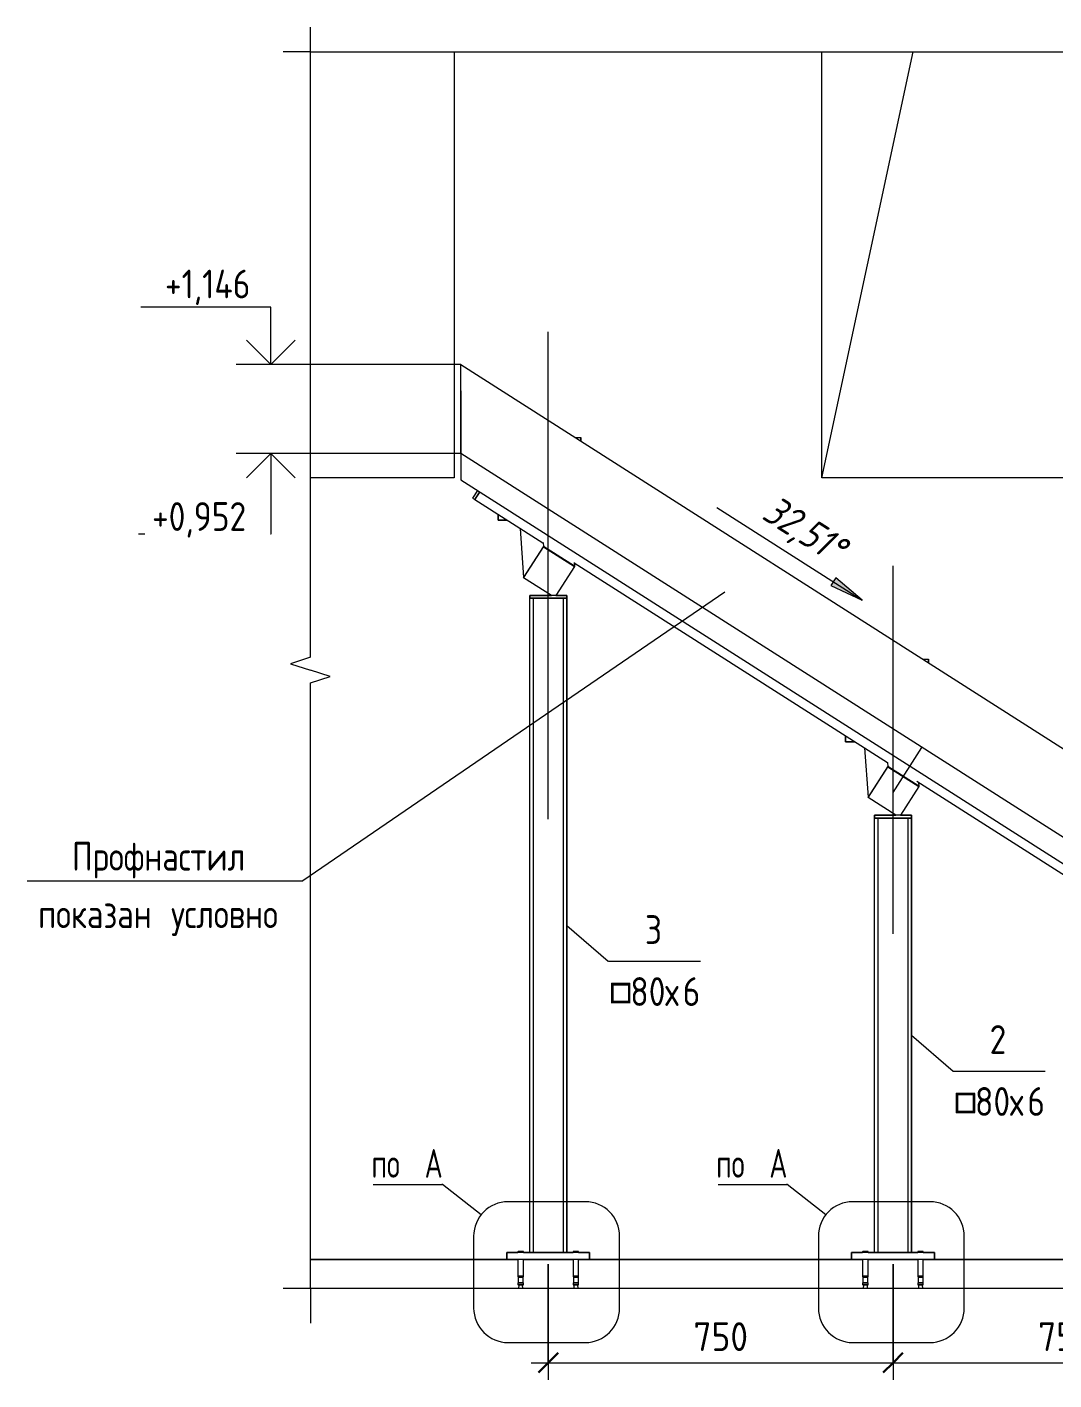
# Model space of a CAD drawing. Header units: millimetres. Extents: x 37710 to 88439, y -33428 to 33849.
# Drawn here: x 65329 to 67563, y -1062 to 1880 of the extents above; entities that cross this region are included whole.
import ezdxf

# ---------------------------------------------------------------- set-up
doc = ezdxf.new("R2010")
doc.units = ezdxf.units.MM
for name, color, linetype, lineweight in [('AA_Dim', 7, 'Continuous', 9), ('AA_Dim-25', 7, 'Continuous', 9), ('AA_Linii', 7, 'Continuous', 9), ('AA_Oformlenie', 7, 'Continuous', 9), ('AA_Vinoska', 7, 'Continuous', 9), ('AA_Visotnaya otmetka', 7, 'Continuous', 9), ('AF_Balki', 7, 'Continuous', 20), ('AF_Okno', 7, 'Continuous', 20), ('AF_Pokritie', 7, 'Continuous', 9), ('AF_Stena_Опалубка', 253, 'Continuous', 20), ('Gen_Dim', 7, 'Continuous', 9), ('Gen_Fragment', 7, 'Continuous', 9), ('KR_Colonna_KG', 7, 'Continuous', 20), ('KR_Detal', 7, 'Continuous', 20)]:
    doc.layers.add(name, color=color, linetype=linetype, lineweight=lineweight)
doc.styles.add('GOST Common', font='GOST_Common.ttf', dxfattribs={"width": 0.85, "height": 62.5})
doc.styles.add('ISOCPEUR_1', font='isocpeur.ttf', dxfattribs={"width": 0.9, "height": 62.5})
doc.styles.add('ISOCPEUR_2', font='isocpeur.ttf', dxfattribs={"width": 0.85, "height": 62.5})
doc.styles.add('ISOCPEUR_3', font='isocpeur.ttf', dxfattribs={"width": 0.85, "height": 62.5})
doc.styles.add('ISOCPEUR_4', font='isocpeur.ttf', dxfattribs={"width": 0.7, "height": 62.5})
doc.styles.add('ISOCPEUR_I', font='isocpeui.ttf', dxfattribs={"width": 0.85, "height": 62.5})
doc.dimstyles.new('01_Точн_3_знака__непрозр__1', dxfattribs={"dimscale": 304.8, "dimtxt": 62.248823, "dimasz": 0.139436, "dimexe": 0.123031, "dimexo": 0.082021, "dimgap": 0.020505, "dimtad": 1, "dimdec": 3, "dimrnd": 0.001, "dimdsep": 46, "dimtxsty": 'ISOCPEUR_1', "dimblk1": 'OBLIQUE', "dimblk2": 'OBLIQUE', "dimsah": 1, "dimcen": 0.09, "dimdle": 0.123031, "dimazin": 0, "dimtfac": 1, "dimtdec": 4, "dimtix": 1, "dimtmove": 0, "dimatfit": 3, "dimfxl": 1, "dimtvp": 1, "dimtfill": 1, "dimtolj": 1, "dimtzin": 0, "dimlwd": 18, "dimlwe": 18, "dimarcsym": 2})

# ---------------------------------------------------------------- blocks, each defined once
blk = doc.blocks.new('243_Профиль гнутый сварной квадратный _НесКол_2ур_ - 80х6-3830769-Разрез 1 Опл1')
at = {"layer": 'KR_Colonna_KG', "lineweight": 9}
for p, q in [((-44073.1, 638), (-44073.1, -785)), ((-44007.1, -785), (-44007.1, 638))]:
    blk.add_line(p, q, dxfattribs=at)
blk = doc.blocks.new('354_Прокат Лист _НесКаркас_РабПлоск_ - 354_Прокат Лист _НесКаркас_РабПлоск_-3812820-Разрез 1 Опл1')
at = {"layer": 'AF_Balki'}
for p, q in [((-44130.1, -785), (-44130.1, -800)), ((-44130.1, -800), (-44130.1, -785)), ((-44130.1, -785), (-44106.1, -785)), ((-43950.1, -785), (-44130.1, -785)), ((-44094.1, -785), (-43986.1, -785)), ((-43974.1, -785), (-43950.1, -785)), ((-43950.1, -785), (-43950.1, -800)), ((-43950.1, -800), (-43950.1, -785)), ((-44106.1, -800), (-44130.1, -800)), ((-43950.1, -800), (-44130.1, -800)), ((-43986.1, -800), (-44094.1, -800)), ((-43950.1, -800), (-43974.1, -800))]:
    blk.add_line(p, q, dxfattribs=at)
blk = doc.blocks.new('354_Анкер клиновой _СоедНесК_РабПлоск_ - M12x120_20-3789180-Разрез 1 Опл1')
at = {"layer": 'KR_Detal'}
for p, q in [((-43986.1, -782.5), (-43986.1, -785)), ((-43986.1, -782.5), (-43974.1, -782.5)), ((-43974.3, -782.5), (-43985.9, -782.5)), ((-43974.1, -785), (-43974.1, -782.5)), ((-43986.1, -800), (-43986.1, -835.9)), ((-43974.1, -835.9), (-43974.1, -800)), ((-43986.1, -835.9), (-43985.5, -838.3)), ((-43974.1, -835.9), (-43986.1, -835.9)), ((-43986.1, -835.9), (-43974.1, -835.9)), ((-43986.1, -850.5), (-43986.1, -855.3)), ((-43986.1, -850.5), (-43974.1, -850.5)), ((-43974.3, -850.5), (-43985.9, -850.5)), ((-43985.5, -838.3), (-43985.5, -850.5)), ((-43974.7, -838.3), (-43985.5, -838.3)), ((-43985.5, -838.3), (-43974.7, -838.3)), ((-43974.8, -850.5), (-43985.3, -850.5)), ((-43985.3, -850.5), (-43974.8, -850.5)), ((-43974.7, -838.3), (-43974.1, -835.9)), ((-43974.7, -850.5), (-43974.7, -838.3)), ((-43974.1, -855.3), (-43974.1, -850.5)), ((-43974.1, -855.3), (-43986.1, -855.3)), ((-43985.9, -855.3), (-43974.3, -855.3)), ((-43984.3, -855.3), (-43984.8, -863.1)), ((-43984.1, -855.3), (-43976, -855.3)), ((-43976, -855.3), (-43984.1, -855.3)), ((-43975.3, -863.1), (-43975.9, -855.3))]:
    blk.add_line(p, q, dxfattribs=at)
blk = doc.blocks.new('354_Анкер клиновой _СоедНесК_РабПлоск_ - M12x120_20-V35-Разрез 1 Опл1')
at = {"layer": 'KR_Detal'}
for p, q in [((-44106.1, -782.5), (-44106.1, -785)), ((-44106.1, -782.5), (-44094.1, -782.5)), ((-44094.3, -782.5), (-44105.9, -782.5)), ((-44094.1, -785), (-44094.1, -782.5)), ((-44106.1, -800), (-44106.1, -835.9)), ((-44094.1, -835.9), (-44094.1, -800)), ((-44106.1, -835.9), (-44105.5, -838.3)), ((-44094.1, -835.9), (-44106.1, -835.9)), ((-44106.1, -835.9), (-44094.1, -835.9)), ((-44106.1, -850.5), (-44106.1, -855.3)), ((-44106.1, -850.5), (-44094.1, -850.5)), ((-44095.1, -850.5), (-44105.9, -850.5)), ((-44105.5, -838.3), (-44105.5, -850.5)), ((-44095.1, -838.3), (-44105.5, -838.3)), ((-44105.5, -838.3), (-44094.7, -838.3)), ((-44095.4, -850.5), (-44105.3, -850.5)), ((-44105.3, -850.5), (-44095.4, -850.5)), ((-44094.7, -838.3), (-44095, -838.3)), ((-44094.3, -850.5), (-44094.9, -850.5)), ((-44094.7, -838.3), (-44094.1, -835.9)), ((-44094.7, -850.5), (-44094.7, -838.3)), ((-44094.1, -855.3), (-44094.1, -850.5)), ((-44094.1, -855.3), (-44106.1, -855.3)), ((-44105.9, -855.3), (-44095.1, -855.3)), ((-44104.3, -855.3), (-44104.8, -863.1)), ((-44104.1, -855.3), (-44096, -855.3)), ((-44096, -855.3), (-44104.1, -855.3)), ((-44095.3, -863.1), (-44095.9, -855.3)), ((-44094.9, -855.3), (-44094.3, -855.3))]:
    blk.add_line(p, q, dxfattribs=at)
blk = doc.blocks.new('354_Анкер клиновой _СоедНесК_РабПлоск_ - M12x120_20-V36-Разрез 1 Опл1')
at = {"layer": 'KR_Detal'}
for p, q in [((-43986.1, -782.5), (-43986.1, -785)), ((-43974.3, -782.5), (-43985.9, -782.5)), ((-43985.9, -782.5), (-43974.3, -782.5)), ((-43974.1, -785), (-43974.1, -782.5)), ((-43986.1, -800), (-43986.1, -835.9)), ((-43974.1, -835.9), (-43974.1, -800)), ((-43986.1, -835.9), (-43985.5, -838.3)), ((-43974.1, -835.9), (-43986.1, -835.9)), ((-43986.1, -835.9), (-43974.1, -835.9)), ((-43986.1, -850.5), (-43986.1, -855.3)), ((-43974.3, -850.5), (-43985.9, -850.5)), ((-43985.9, -850.5), (-43974.3, -850.5)), ((-43985.5, -838.3), (-43985.5, -850.5)), ((-43974.7, -838.3), (-43985.5, -838.3)), ((-43985.5, -838.3), (-43974.7, -838.3)), ((-43974.8, -850.5), (-43985.3, -850.5)), ((-43985.3, -850.5), (-43974.8, -850.5)), ((-43974.7, -838.3), (-43974.1, -835.9)), ((-43974.7, -850.5), (-43974.7, -838.3)), ((-43974.1, -855.3), (-43974.1, -850.5)), ((-43974.3, -855.3), (-43985.9, -855.3)), ((-43985.9, -855.3), (-43974.3, -855.3)), ((-43984.3, -855.3), (-43984.8, -863.1)), ((-43984.1, -855.3), (-43976, -855.3)), ((-43976, -855.3), (-43984.1, -855.3)), ((-43975.3, -863.1), (-43975.9, -855.3))]:
    blk.add_line(p, q, dxfattribs=at)
blk = doc.blocks.new('354_Анкер клиновой _СоедНесК_РабПлоск_ - M12x120_20-V37-Разрез 1 Опл1')
at = {"layer": 'KR_Detal'}
for p, q in [((-44106.1, -782.5), (-44106.1, -785)), ((-44094.3, -782.5), (-44105.9, -782.5)), ((-44105.9, -782.5), (-44094.3, -782.5)), ((-44094.1, -785), (-44094.1, -782.5)), ((-44106.1, -800), (-44106.1, -835.9)), ((-44094.1, -835.9), (-44094.1, -800)), ((-44106.1, -835.9), (-44105.5, -838.3)), ((-44094.1, -835.9), (-44106.1, -835.9)), ((-44106.1, -835.9), (-44094.1, -835.9)), ((-44106.1, -850.5), (-44106.1, -855.3)), ((-44095.1, -850.5), (-44105.9, -850.5)), ((-44105.9, -850.5), (-44095.1, -850.5)), ((-44105.5, -838.3), (-44105.5, -850.5)), ((-44095.1, -838.3), (-44105.5, -838.3)), ((-44105.5, -838.3), (-44095.1, -838.3)), ((-44095.4, -850.5), (-44105.3, -850.5)), ((-44105.3, -850.5), (-44095.4, -850.5)), ((-44094.7, -838.3), (-44095, -838.3)), ((-44095, -838.3), (-44094.7, -838.3)), ((-44094.3, -850.5), (-44094.9, -850.5)), ((-44094.9, -850.5), (-44094.3, -850.5)), ((-44094.7, -838.3), (-44094.1, -835.9)), ((-44094.7, -850.5), (-44094.7, -838.3)), ((-44094.1, -855.3), (-44094.1, -850.5)), ((-44095.1, -855.3), (-44105.9, -855.3)), ((-44105.9, -855.3), (-44095.1, -855.3)), ((-44104.3, -855.3), (-44104.8, -863.1)), ((-44104.1, -855.3), (-44096, -855.3)), ((-44096, -855.3), (-44104.1, -855.3)), ((-44095.3, -863.1), (-44095.9, -855.3)), ((-44094.3, -855.3), (-44094.9, -855.3)), ((-44094.9, -855.3), (-44094.3, -855.3))]:
    blk.add_line(p, q, dxfattribs=at)
blk = doc.blocks.new('243_Профиль гнутый сварной квадратный _НесКол_2ур_ - 80х6-3831150-Разрез 1 Опл1')
at = {"layer": 'KR_Colonna_KG', "lineweight": 9}
for p, q in [((-43323.1, 160), (-43323.1, -785)), ((-43257.1, -785), (-43257.1, 160))]:
    blk.add_line(p, q, dxfattribs=at)
blk = doc.blocks.new('354_Анкер клиновой _СоедНесК_РабПлоск_ - M12x120_20-V38-Разрез 1 Опл1')
at = {"layer": 'KR_Detal'}
for p, q in [((-43356.1, -782.5), (-43356.1, -785)), ((-43356.1, -782.5), (-43344.1, -782.5)), ((-43344.3, -782.5), (-43355.9, -782.5)), ((-43344.1, -785), (-43344.1, -782.5)), ((-43356.1, -800), (-43356.1, -835.9)), ((-43344.1, -835.9), (-43344.1, -800)), ((-43356.1, -835.9), (-43355.5, -838.3)), ((-43344.4, -835.9), (-43356.1, -835.9)), ((-43356.1, -835.9), (-43344.1, -835.9)), ((-43356.1, -850.5), (-43356.1, -855.3)), ((-43356.1, -850.5), (-43344.1, -850.5)), ((-43344.3, -850.5), (-43355.9, -850.5)), ((-43355.5, -838.3), (-43355.5, -850.5)), ((-43344.7, -838.3), (-43355.5, -838.3)), ((-43355.5, -838.3), (-43344.7, -838.3)), ((-43344.8, -850.5), (-43355.3, -850.5)), ((-43355.3, -850.5), (-43344.8, -850.5)), ((-43344.7, -838.3), (-43344.1, -835.9)), ((-43344.7, -850.5), (-43344.7, -838.3)), ((-43344.1, -855.3), (-43344.1, -850.5)), ((-43344.1, -855.3), (-43356.1, -855.3)), ((-43355.9, -855.3), (-43344.3, -855.3)), ((-43354.3, -855.3), (-43354.8, -863.1)), ((-43354.1, -855.3), (-43346, -855.3)), ((-43346, -855.3), (-43354.1, -855.3)), ((-43345.3, -863.1), (-43345.9, -855.3))]:
    blk.add_line(p, q, dxfattribs=at)
blk = doc.blocks.new('354_Анкер клиновой _СоедНесК_РабПлоск_ - M12x120_20-V39-Разрез 1 Опл1')
at = {"layer": 'KR_Detal'}
for p, q in [((-43356.1, -782.5), (-43356.1, -785)), ((-43344.3, -782.5), (-43355.9, -782.5)), ((-43355.9, -782.5), (-43344.3, -782.5)), ((-43344.1, -785), (-43344.1, -782.5)), ((-43356.1, -800), (-43356.1, -835.9)), ((-43344.1, -835.9), (-43344.1, -800)), ((-43356.1, -835.9), (-43355.5, -838.3)), ((-43344.4, -835.9), (-43356.1, -835.9)), ((-43356.1, -835.9), (-43344.4, -835.9)), ((-43356.1, -850.5), (-43356.1, -855.3)), ((-43344.3, -850.5), (-43355.9, -850.5)), ((-43355.9, -850.5), (-43344.3, -850.5)), ((-43355.5, -838.3), (-43355.5, -850.5)), ((-43344.7, -838.3), (-43355.5, -838.3)), ((-43355.5, -838.3), (-43344.7, -838.3)), ((-43344.8, -850.5), (-43355.3, -850.5)), ((-43355.3, -850.5), (-43344.8, -850.5)), ((-43344.7, -838.3), (-43344.1, -835.9)), ((-43344.7, -850.5), (-43344.7, -838.3)), ((-43344.1, -855.3), (-43344.1, -850.5)), ((-43344.3, -855.3), (-43355.9, -855.3)), ((-43355.9, -855.3), (-43344.3, -855.3)), ((-43354.3, -855.3), (-43354.8, -863.1)), ((-43354.1, -855.3), (-43346, -855.3)), ((-43346, -855.3), (-43354.1, -855.3)), ((-43345.3, -863.1), (-43345.9, -855.3))]:
    blk.add_line(p, q, dxfattribs=at)
blk = doc.blocks.new('253_Профиль гнутый сварной квадратный _НесКаркас_Балка_ - 80х6-3860706-Разрез 1 Опл1')
at = {"layer": 'AF_Balki'}
for p, q in [((-43351.9, 312.3), (-43344.4, 205)), ((-43301.3, 272), (-43344.4, 205)), ((-43301.9, 280.9), (-43301.3, 272)), ((-43233.9, 229.2), (-43301.3, 272)), ((-43234.5, 237.5), (-43233.9, 229.2))]:
    blk.add_line(p, q, dxfattribs=at)
blk = doc.blocks.new('231_Отверстие прямоугольное в стене _Окно_Стена_ - Отверстие прямоугольное-3828284-Разрез 1 Опл1')
at = {"layer": 'AF_Okno', "lineweight": 9}
blk.add_line((-40025.1, 900), (-39825.9, 1826.2), dxfattribs=at)
blk = doc.blocks.new('354_Прокат Лист _НесКаркас_РабПлоск_ - 354_Прокат Лист _НесКаркас_РабПлоск_-3830724-Разрез 1 Опл1')
at = {"layer": 'AF_Balki'}
for p, q in [((-44080.1, 644), (-44080.1, 638)), ((-44080.1, 638), (-44080.1, 644)), ((-44000.1, 644), (-44080.1, 644)), ((-44080.1, 644), (-44033.2, 644)), ((-44080.1, 638), (-44000.1, 638)), ((-44080.1, 638), (-44000.1, 638)), ((-44023.7, 644), (-44000.1, 644)), ((-44000.1, 644), (-44000.1, 638)), ((-44000.1, 638), (-44000.1, 644))]:
    blk.add_line(p, q, dxfattribs=at)
blk = doc.blocks.new('354_Прокат Лист _НесКаркас_РабПлоск_ - 354_Прокат Лист _НесКаркас_РабПлоск_-V52-Разрез 1 Опл1')
at = {"layer": 'AF_Balki'}
for p, q in [((-43330.1, 166), (-43330.1, 160)), ((-43330.1, 160), (-43330.1, 166)), ((-43250.1, 166), (-43330.1, 166)), ((-43330.1, 166), (-43283.9, 166)), ((-43330.1, 160), (-43250.1, 160)), ((-43330.1, 160), (-43250.1, 160)), ((-43274, 166), (-43250.1, 166)), ((-43250.1, 166), (-43250.1, 160)), ((-43250.1, 160), (-43250.1, 166))]:
    blk.add_line(p, q, dxfattribs=at)
blk = doc.blocks.new('354_Прокат Лист _НесКаркас_РабПлоск_ - 354_Прокат Лист _НесКаркас_РабПлоск_-3859046-Разрез 1 Опл1')
at = {"layer": 'AF_Balki'}
for p, q in [((-43225.3, 505.6), (-43213.1, 505.6)), ((-43225.3, 505.6), (-43213.1, 505.6)), ((-43213.1, 497.8), (-43213.1, 505.6)), ((-43213.1, 505.6), (-43213.1, 497.8)), ((-43393.1, 325.6), (-43393.1, 338.6)), ((-43393.1, 338.6), (-43393.1, 325.6)), ((-43372.8, 325.6), (-43393.1, 325.6)), ((-43393.1, 325.6), (-43372.8, 325.6))]:
    blk.add_line(p, q, dxfattribs=at)
blk = doc.blocks.new('354_Прокат Лист _НесКаркас_РабПлоск_ - 354_Прокат Лист _НесКаркас_РабПлоск_-V54-Разрез 1 Опл1')
at = {"layer": 'AF_Balki'}
for p, q in [((-43981.8, 987.7), (-43969.4, 987.7)), ((-43981.8, 987.7), (-43969.4, 987.7)), ((-43969.4, 979.8), (-43969.4, 987.7)), ((-43969.4, 987.7), (-43969.4, 979.8)), ((-44149.4, 807.7), (-44149.4, 820.4)), ((-44149.4, 820.4), (-44149.4, 807.7)), ((-44129.5, 807.7), (-44149.4, 807.7)), ((-44149.4, 807.7), (-44129.5, 807.7))]:
    blk.add_line(p, q, dxfattribs=at)
blk = doc.blocks.new('354_Прокат Лист _НесКаркас_РабПлоск_ - 354_Прокат Лист _НесКаркас_РабПлоск_-3844095-Разрез 1 Опл1')
at = {"layer": 'AF_Balki'}
for p, q in [((-44194.1, 872.5), (-44204.8, 855.6)), ((-44204.8, 855.6), (-44199.7, 852.4)), ((-44199.7, 852.4), (-44189, 869.3))]:
    blk.add_line(p, q, dxfattribs=at)
blk = doc.blocks.new('354_Прокат Лист _НесКаркас_РабПлоск_ - 354_Прокат Лист _НесКаркас_РабПлоск_-V60-Разрез 1 Опл1')
at = {"layer": 'AF_Balki'}
for p, q in [((-43301.3, 272), (-43344.4, 205)), ((-43344.3, 204.3), (-43301.2, 271.3)), ((-43301.2, 271.3), (-43301.3, 272)), ((-43301.3, 272), (-43233.9, 229.2)), ((-43301.2, 271.3), (-43233.8, 228.5)), ((-43233.8, 228.5), (-43274, 166)), ((-43233.9, 229.2), (-43233.8, 228.5)), ((-43344.4, 205), (-43344.3, 204.3)), ((-43283.9, 166), (-43344.3, 204.3))]:
    blk.add_line(p, q, dxfattribs=at)
blk = doc.blocks.new('253_Профиль гнутый сварной квадратный _НесКаркас_Балка_ - 80х6-3862067-Разрез 1 Опл1')
at = {"layer": 'AF_Balki'}
for p, q in [((-44101.4, 789.8), (-44093.9, 683.1)), ((-44050.8, 750.1), (-44093.9, 683.1)), ((-44051.4, 758.9), (-44050.8, 750.1)), ((-43983.4, 707.4), (-44050.8, 750.1)), ((-43984, 715.5), (-43983.4, 707.4))]:
    blk.add_line(p, q, dxfattribs=at)
blk = doc.blocks.new('354_Прокат Лист _НесКаркас_РабПлоск_ - 354_Прокат Лист _НесКаркас_РабПлоск_-V62-Разрез 1 Опл1')
at = {"layer": 'AF_Balki'}
for p, q in [((-44050.8, 750.1), (-44093.9, 683.1)), ((-44093.8, 682.4), (-44050.8, 749.4)), ((-44050.8, 749.4), (-44050.8, 750.1)), ((-44050.8, 750.1), (-43983.4, 707.4)), ((-44050.8, 749.4), (-43983.3, 706.7)), ((-43983.3, 706.7), (-44023.7, 644)), ((-43983.4, 707.4), (-43983.3, 706.7)), ((-44093.9, 683.1), (-44093.8, 682.4)), ((-44033.2, 644), (-44093.8, 682.4))]:
    blk.add_line(p, q, dxfattribs=at)
blk = doc.blocks.new('011_Прямоугольник обрыва _ЭлУзла_ - 011_Прямоугольник обрыва _ЭлУзла_-3837963-Разрез 1 Опл1')
at = {"layer": 'AA_Oformlenie'}
for p, q in [((-44557.8, 509.7), (-44557.8, 1826.2)), ((-44557.8, 1826.2), (-41406.4, 1826.2)), ((-44557.8, -863.1), (-44557.8, 454)), ((-41406.4, -863.1), (-44557.8, -863.1))]:
    blk.add_line(p, q, dxfattribs=at)
blk = doc.blocks.new('DIMBLOCK36-Разрез 1 Опл1')
at = {"layer": 'AA_Dim-25', "lineweight": 18}
for p, q in [((66462.7, -810), (66462.7, -1061.9)), ((66462.7, -1024.4), (66462.7, -810)), ((67212.7, -810), (67212.7, -1061.9)), ((67212.7, -1024.4), (67212.7, -810)), ((66425.2, -1024.4), (67212.7, -1024.4))]:
    blk.add_line(p, q, dxfattribs=at)
at = {"layer": 'AA_Dim-25', "lineweight": 30}
for p, q in [((66462.7, -1024.4), (66441.5, -1045.7)), ((66462.7, -1024.4), (66484, -1003.2)), ((67212.7, -1024.4), (67191.5, -1045.7)), ((67212.7, -1024.4), (67234, -1003.2))]:
    blk.add_line(p, q, dxfattribs=at)
at = {"layer": 'AA_Dim-25', "color": 0, "lineweight": 18, "insert": (66778.4, -936.5), "char_height": 62.5, "width": 142.215, "attachment_point": 1, "line_spacing_factor": 1.149209, "style": 'ISOCPEUR_1', "bg_fill": 3, "box_fill_scale": 1.25, "bg_fill_color": 256, "bg_fill_true_color": 13158600, "bg_fill_transparency": 0}
blk.add_mtext('750', dxfattribs=at)
blk = doc.blocks.new('_Oblique')
at = {"color": 0, "linetype": 'ByBlock', "lineweight": -2}
blk.add_line((-0.5, -0.5), (0.5, 0.5), dxfattribs=at)
blk = doc.blocks.new('DIMBLOCK37-Разрез 1 Опл1')
at = {"layer": 'AA_Dim-25', "lineweight": 18}
for p, q in [((67212.7, -810), (67212.7, -1061.9)), ((67212.7, -1024.4), (67212.7, -810)), ((67962.7, -810), (67962.7, -1061.9)), ((67962.7, -1024.4), (67962.7, -810)), ((67212.7, -1024.4), (67962.7, -1024.4))]:
    blk.add_line(p, q, dxfattribs=at)
at = {"layer": 'AA_Dim-25', "lineweight": 30}
for p, q in [((67212.7, -1024.4), (67191.5, -1045.7)), ((67212.7, -1024.4), (67234, -1003.2)), ((67962.7, -1024.4), (67941.5, -1045.7)), ((67962.7, -1024.4), (67984, -1003.2))]:
    blk.add_line(p, q, dxfattribs=at)
at = {"layer": 'AA_Dim-25', "color": 0, "lineweight": 18, "insert": (67528.4, -936.5), "char_height": 62.5, "width": 142.215, "attachment_point": 1, "line_spacing_factor": 1.149209, "style": 'ISOCPEUR_1', "bg_fill": 3, "box_fill_scale": 1.25, "bg_fill_color": 256, "bg_fill_true_color": 13158600, "bg_fill_transparency": 0}
blk.add_mtext('750', dxfattribs=at)
blk = doc.blocks.new('Вид узла - Номер узла 6мм-393529-Разрез 1 Опл1')
at = {"layer": 'Gen_Fragment'}
blk.add_line((-39323.4, -653.9), (-39173.4, -653.9), dxfattribs=at)
blk = doc.blocks.new('010_Текст с выноской - Текст 2 строки-3828731-Разрез 1 Опл1')
at = {"layer": 'AA_Vinoska'}
blk.add_line((-45174.2, 23.5), (-44574.2, 23.5), dxfattribs=at)
blk = doc.blocks.new('043_М_КолонныКМ - Позиция_дп8-3816201-Разрез 1 Опл1')
at = {"layer": 'AA_Vinoska'}
blk.add_line((-43908.9, -151.5), (-43708.9, -151.5), dxfattribs=at)
blk = doc.blocks.new('Высотные отметки - Стрелка вверх-400292-Разрез 1 Опл1')
at = {"layer": 'AA_Vinoska'}
for p, q in [((-38051.9, 254.5), (-37769.4, 254.5)), ((-38051.9, 129.5), (-38051.9, 254.5)), ((-38051.9, 129.5), (-38105, 182.5)), ((-38051.9, 129.5), (-37998.9, 182.5)), ((-38126.9, 129.5), (-37976.9, 129.5))]:
    blk.add_line(p, q, dxfattribs=at)
blk = doc.blocks.new('Высотные отметки - Стрелка вниз высокая-400290-Разрез 1 Опл1')
at = {"layer": 'AA_Vinoska'}
for p, q in [((-38121.9, -64), (-37971.9, -64)), ((-38046.9, -64), (-38099.9, -117)), ((-38046.9, -64), (-38046.9, -239)), ((-38046.9, -64), (-37993.9, -117)), ((-38046.9, -239), (-37759.4, -239))]:
    blk.add_line(p, q, dxfattribs=at)

msp = doc.modelspace()

# ---------------------------------------------------------------- linework, layer by layer
at = {"layer": 'AA_Linii', "lineweight": 20}
for p, q in [((66462.7047, 157.296), (66462.7047, 1217.296)), ((67212.7047, -91.7395), (67212.7047, 708.2605)), ((67212.7047, 215.6195), (67275.1499, 313.6087))]:
    msp.add_line(p, q, dxfattribs=at)
at = {"layer": 'AA_Vinoska'}
for p, q in [((65945.0003, 1826.154), (65945.0003, 1880.0013)), ((65945.0003, 1826.154), (65885.8632, 1826.154)), ((66847.0515, 651.448), (65928.5596, 23.4884)), ((65945.0003, 509.6652), (65901.6752, 495.588)), ((65901.6752, 495.588), (65945.0003, 481.5109)), ((65988.3016, 467.7609), (65945.0003, 481.5109)), ((65945.0003, 454.0109), (65988.3016, 467.7609)), ((66502.7047, -73.5), (66593.3119, -151.4589)), ((67252.7047, -312.5), (67343.3119, -390.4589)), ((65945.0003, -863.1322), (65885.8632, -863.1322)), ((65945.0003, -863.1322), (65945.0003, -938.1322))]:
    msp.add_line(p, q, dxfattribs=at)
at = {"layer": 'AA_Visotnaya otmetka'}
for p, q in [((65946.2548, 1145.9), (65858.9242, 1145.9)), ((66272.7047, 1145.9), (65946.2548, 1145.9)), ((65944.3563, 952.4336), (65858.9242, 952.4336)), ((66272.7047, 952.4336), (65944.3563, 952.4336))]:
    msp.add_line(p, q, dxfattribs=at)
at = {"layer": 'AF_Balki'}
for p, q in [((66303.0209, 852.4228), (66313.755, 869.2736)), ((66305.3679, 856.1073), (66303.0209, 852.4228)), ((66313.755, 869.2736), (66305.3679, 856.1073)), ((66313.755, 869.2736), (66305.3918, 856.1447)), ((66305.3918, 856.1447), (66307.2694, 859.0923)), ((66307.2694, 859.0923), (66313.755, 869.2736)), ((66303.0209, 852.4228), (66450.9096, 758.216)), ((66518.8465, 714.9395), (67200.886, 280.4727)), ((67264.3349, 240.055), (67861.7047, -140.4761))]:
    msp.add_line(p, q, dxfattribs=at)
at = {"layer": 'AF_Pokritie'}
for p, q in [((66272.7047, 1088.9), (66272.7047, 1145.9)), ((66272.7047, 952.4336), (66272.7047, 1145.9)), ((66272.7047, 1145.9), (67867.7047, 129.4596)), ((66272.7047, 1088.9), (66272.7047, 895.4336)), ((66272.7047, 952.4336), (66272.7047, 895.4336)), ((67867.7047, -64.0067), (66272.7047, 952.4336)), ((66272.7047, 895.4336), (67867.7047, -121.0067))]:
    msp.add_line(p, q, dxfattribs=at)
at = {"layer": 'AF_Stena_Опалубка'}
for p, q in [((66257.7047, 1826.154), (66257.7047, 900)), ((67057.7047, 900), (67057.7047, 1826.154)), ((66257.7047, 900), (65945.0003, 900)), ((68827.7047, 900), (67057.7047, 900)), ((71822.7047, -800), (65945.0003, -800)), ((65945.0003, -800), (66396.7047, -800)), ((66408.7047, -800), (66516.7047, -800)), ((66528.7047, -800), (67146.7047, -800)), ((67158.7047, -800), (67266.7047, -800)), ((67278.7047, -800), (67896.7047, -800))]:
    msp.add_line(p, q, dxfattribs=at)
at = {"layer": 'Gen_Fragment'}
for p, q in [((66232.1719, -636.9466), (66230.8275, -636.9466)), ((66316.3054, -703.1173), (66232.1719, -636.9466)), ((66982.1719, -636.9466), (66980.8275, -636.9466)), ((67066.3054, -703.1173), (66982.1719, -636.9466)), ((66542.8674, -674.4824), (66375.2569, -674.4824)), ((67292.8674, -674.4824), (67125.2569, -674.4824)), ((66300.2569, -749.4824), (66300.2569, -905.5434))]:
    msp.add_line(p, q, dxfattribs=at)
for centre, start, end in [((66375.2569, -749.4824), 90, 180), ((66542.8674, -749.4824), 0, 90), ((67125.2569, -749.4824), 90, 180), ((67292.8674, -749.4824), 0, 90), ((66375.2569, -905.5434), 180, 270)]:
    msp.add_arc(centre, 75, start, end, dxfattribs=at)
at = {"layer": 'KR_Colonna_KG'}
for p, q in [((66502.7047, 638), (66422.7047, 638)), ((66422.7047, 638), (66502.7047, 638)), ((66422.7047, -785), (66422.7047, 638)), ((66422.7047, -785), (66422.7047, 638)), ((66496.7047, 638), (66428.7047, 638)), ((66428.7047, 638), (66496.7047, 638)), ((66502.7047, 638), (66502.7047, -785)), ((66502.7047, -785), (66502.7047, 638)), ((67252.7047, 160), (67172.7047, 160)), ((67172.7047, 160), (67252.7047, 160)), ((67172.7047, -785), (67172.7047, 160)), ((67172.7047, -785), (67172.7047, 160)), ((67246.7047, 160), (67178.7047, 160)), ((67178.7047, 160), (67246.7047, 160)), ((67252.7047, 160), (67252.7047, -785)), ((67252.7047, -785), (67252.7047, 160)), ((66502.7047, -785), (66422.7047, -785)), ((66422.7047, -785), (66502.7047, -785)), ((66496.7047, -785), (66428.7047, -785)), ((66428.7047, -785), (66496.7047, -785)), ((67252.7047, -785), (67172.7047, -785)), ((67172.7047, -785), (67252.7047, -785)), ((67246.7047, -785), (67178.7047, -785)), ((67178.7047, -785), (67246.7047, -785))]:
    msp.add_line(p, q, dxfattribs=at)

# ---------------------------------------------------------------- block references
at = {"layer": 'AA_Oformlenie'}
msp.add_blockref('011_Прямоугольник обрыва _ЭлУзла_ - 011_Прямоугольник обрыва _ЭлУзла_-3837963-Разрез 1 Опл1', (110502.7663, 0), dxfattribs=at)
at = {"layer": 'AA_Vinoska'}
for name, p in [('010_Текст с выноской - Текст 2 строки-3828731-Разрез 1 Опл1', (110502.7663, 0)), ('043_М_КолонныКМ - Позиция_дп8-3816201-Разрез 1 Опл1', (110502.7663, 0)), ('043_М_КолонныКМ - Позиция_дп8-3816201-Разрез 1 Опл1', (111252.7663, -239))]:
    msp.add_blockref(name, p, dxfattribs=at)
at = {"layer": 'AA_Visotnaya otmetka', "extrusion": (0, 0, -1)}
for name, p in [('Высотные отметки - Стрелка вверх-400292-Разрез 1 Опл1', (-27807.0026, 1016.4404)), ('Высотные отметки - Стрелка вниз высокая-400290-Разрез 1 Опл1', (-27812.0241, 1016.4404))]:
    msp.add_blockref(name, p, dxfattribs=at)
at = {"layer": 'AF_Balki'}
for name, p in [('354_Прокат Лист _НесКаркас_РабПлоск_ - 354_Прокат Лист _НесКаркас_РабПлоск_-V54-Разрез 1 Опл1', (110502.7663, 0)), ('354_Прокат Лист _НесКаркас_РабПлоск_ - 354_Прокат Лист _НесКаркас_РабПлоск_-3844095-Разрез 1 Опл1', (110502.7663, 0)), ('253_Профиль гнутый сварной квадратный _НесКаркас_Балка_ - 80х6-3862067-Разрез 1 Опл1', (110502.7663, 0)), ('354_Прокат Лист _НесКаркас_РабПлоск_ - 354_Прокат Лист _НесКаркас_РабПлоск_-V62-Разрез 1 Опл1', (110502.7663, 0)), ('354_Прокат Лист _НесКаркас_РабПлоск_ - 354_Прокат Лист _НесКаркас_РабПлоск_-3830724-Разрез 1 Опл1', (110502.7663, 0)), ('354_Прокат Лист _НесКаркас_РабПлоск_ - 354_Прокат Лист _НесКаркас_РабПлоск_-3859046-Разрез 1 Опл1', (110502.7663, 0)), ('253_Профиль гнутый сварной квадратный _НесКаркас_Балка_ - 80х6-3860706-Разрез 1 Опл1', (110502.7663, 0)), ('354_Прокат Лист _НесКаркас_РабПлоск_ - 354_Прокат Лист _НесКаркас_РабПлоск_-V60-Разрез 1 Опл1', (110502.7663, 0)), ('354_Прокат Лист _НесКаркас_РабПлоск_ - 354_Прокат Лист _НесКаркас_РабПлоск_-V52-Разрез 1 Опл1', (110502.7663, 0)), ('354_Прокат Лист _НесКаркас_РабПлоск_ - 354_Прокат Лист _НесКаркас_РабПлоск_-3812820-Разрез 1 Опл1', (110502.7663, 0)), ('354_Прокат Лист _НесКаркас_РабПлоск_ - 354_Прокат Лист _НесКаркас_РабПлоск_-3812820-Разрез 1 Опл1', (111252.7663, 0))]:
    msp.add_blockref(name, p, dxfattribs=at)
at = {"layer": 'AF_Okno'}
msp.add_blockref('231_Отверстие прямоугольное в стене _Окно_Стена_ - Отверстие прямоугольное-3828284-Разрез 1 Опл1', (107082.7663, 0), dxfattribs=at)
at = {"layer": 'Gen_Fragment'}
for p in [(105405.3369, 16.9476), (106155.3369, 16.9476)]:
    msp.add_blockref('Вид узла - Номер узла 6мм-393529-Разрез 1 Опл1', p, dxfattribs=at)
at = {"layer": 'KR_Colonna_KG', "lineweight": 9}
for name in ['243_Профиль гнутый сварной квадратный _НесКол_2ур_ - 80х6-3830769-Разрез 1 Опл1', '243_Профиль гнутый сварной квадратный _НесКол_2ур_ - 80х6-3831150-Разрез 1 Опл1']:
    msp.add_blockref(name, (110502.7663, 0), dxfattribs=at)
at = {"layer": 'KR_Detal'}
for name, p in [('354_Анкер клиновой _СоедНесК_РабПлоск_ - M12x120_20-V35-Разрез 1 Опл1', (110502.7663, 0)), ('354_Анкер клиновой _СоедНесК_РабПлоск_ - M12x120_20-V37-Разрез 1 Опл1', (110502.7663, 0)), ('354_Анкер клиновой _СоедНесК_РабПлоск_ - M12x120_20-3789180-Разрез 1 Опл1', (110502.7663, 0)), ('354_Анкер клиновой _СоедНесК_РабПлоск_ - M12x120_20-V36-Разрез 1 Опл1', (110502.7663, 0)), ('354_Анкер клиновой _СоедНесК_РабПлоск_ - M12x120_20-V38-Разрез 1 Опл1', (110502.7663, 0)), ('354_Анкер клиновой _СоедНесК_РабПлоск_ - M12x120_20-V39-Разрез 1 Опл1', (110502.7663, 0)), ('354_Анкер клиновой _СоедНесК_РабПлоск_ - M12x120_20-3789180-Разрез 1 Опл1', (111252.7663, 0)), ('354_Анкер клиновой _СоедНесК_РабПлоск_ - M12x120_20-V36-Разрез 1 Опл1', (111252.7663, 0))]:
    msp.add_blockref(name, p, dxfattribs=at)

# ---------------------------------------------------------------- texts
at = {"layer": 'AA_Vinoska', "char_height": 62.5, "attachment_point": 1}
for s, insert, width, style in [('Профнастил', (65426.3729, 108.046), 487.225578, 'GOST Common'), ('показан', (65352.6354, -16.954), 328.792086, 'GOST Common'), ('\\fGOST Common|b0|i0|c204|p34|;\\W.85; ', (65623.916, -16.954), 22.146617, 'GOST Common'), ('условно', (65642.1888, -16.954), 315.163398, 'GOST Common'), ('\\fISOCPEUR|b0|i0|c204|p34|;\\W.85;3', (66672.8927, -51.3957), 45.99682, 'ISOCPEUR_2'), ('\\fISOCPEUR|b0|i0|c130|p34|;\\W.85;□', (66593.3119, -186.1369), 57.921922, 'ISOCPEUR_3'), ('80', (66641.1022, -186.1369), 91.993641, 'ISOCPEUR_2'), ('\\fISOCPEUR|b0|i0|c204|p34|;\\W.85;х', (66717.0046, -186.1369), 45.99682, 'ISOCPEUR_2'), ('\\fISOCPEUR|b0|i0|c204|p34|;\\W.85;6', (66754.9557, -186.1369), 45.99682, 'ISOCPEUR_2'), ('\\fISOCPEUR|b0|i0|c204|p34|;\\W.85;2', (67422.8927, -290.3957), 45.99682, 'ISOCPEUR_2'), ('\\fISOCPEUR|b0|i0|c130|p34|;\\W.85;□', (67343.3119, -425.1369), 57.921922, 'ISOCPEUR_3'), ('80', (67391.1022, -425.1369), 91.993641, 'ISOCPEUR_2'), ('\\fISOCPEUR|b0|i0|c204|p34|;\\W.85;6', (67504.9557, -425.1369), 45.99682, 'ISOCPEUR_2'), ('\\fISOCPEUR|b0|i0|c204|p34|;\\W.85;х', (67467.0046, -425.1369), 45.99682, 'ISOCPEUR_2')]:
    msp.add_mtext(s, dxfattribs=dict(at, insert=insert, width=width, style=style))
at = {"layer": 'Gen_Fragment', "char_height": 62.5, "attachment_point": 1, "style": 'ISOCPEUR_4'}
for s, insert, width in [('по', (66077.8839, -559.7199), 75.759469), ('\\fISOCPEUR|b0|i0|c204|p34|;\\W.7; ', (66140.3918, -559.7199), 32.267922), ('\\fISOCPEUR|b0|i0|c204|p34|;\\W.7; ', (66167.0155, -559.7199), 32.267922), ('\\fISOCPEUR|b0|i0|c204|p34|;\\W.7;А', (66193.6392, -559.7199), 47.700406), ('по', (66827.8839, -559.7199), 75.759469), ('\\fISOCPEUR|b0|i0|c204|p34|;\\W.7; ', (66890.3918, -559.7199), 32.267922), ('\\fISOCPEUR|b0|i0|c204|p34|;\\W.7; ', (66917.0155, -559.7199), 32.267922), ('\\fISOCPEUR|b0|i0|c204|p34|;\\W.7;А', (66943.6392, -559.7199), 47.700406)]:
    msp.add_mtext(s, dxfattribs=dict(at, insert=insert, width=width))

# ---------------------------------------------------------------- next in the draw order: texts
at = {"layer": 'AA_Visotnaya otmetka', "char_height": 62.5, "attachment_point": 1, "line_spacing_factor": 1.149209, "style": 'ISOCPEUR_2', "bg_fill": 3, "box_fill_scale": 1.25, "bg_fill_color": 256, "bg_fill_true_color": 13158600, "bg_fill_transparency": 0}
for s, insert, width in [('+1,146', (65628.6795, 1352.5535), 222.587159), ('+0,952', (65600.5877, 846.8778), 242.007515)]:
    msp.add_mtext(s, dxfattribs=dict(at, insert=insert, width=width))
at = {"layer": 'Gen_Dim', "insert": (66958.0832, 865.2451), "char_height": 62.5, "width": 228.562653, "attachment_point": 1, "rotation": 327.4919953, "line_spacing_factor": 1.149209, "style": 'ISOCPEUR_I', "bg_fill": 3, "box_fill_scale": 1.25, "bg_fill_color": 256, "bg_fill_true_color": 13158600, "bg_fill_transparency": 0}
msp.add_mtext('32,51°', dxfattribs=at)

# ---------------------------------------------------------------- next in the draw order: dimensions: what is measured, and where the dimension line sits
at = {"layer": 'AA_Dim', "lineweight": 18}
dim = msp.add_linear_dim(base=(67212.7047, -1024.4286), p1=(66462.7047, -785), p2=(67212.7047, -785), dimstyle='01_Точн_3_знака__непрозр__1', override={"dimpost": '<>', "dimfxl": 750}, dxfattribs=at)
dim.commit()
dim.dimension.update_dxf_attribs({"geometry": 'DIMBLOCK36-Разрез 1 Опл1', "text_midpoint": (66837.7047, -986.9286)})

# ---------------------------------------------------------------- next in the draw order: hatches: boundary and pattern name
at = {"layer": 'Gen_Dim'}
msp.add_hatch(color=256, dxfattribs=at).paths.add_polyline_path([(67145.918, 633.8975), (67087.9757, 682.5307), (67077.3629, 665.877)])

# ---------------------------------------------------------------- next in the draw order: linework, layer by layer
for p, q in [((66829.6744, 835.4291), (67145.918, 633.8975)), ((67087.9757, 682.5307), (67077.3629, 665.877)), ((67145.918, 633.8975), (67087.9757, 682.5307)), ((67077.3629, 665.877), (67145.918, 633.8975))]:
    msp.add_line(p, q, dxfattribs=at)
at = {"layer": 'Gen_Fragment'}
for p, q in [((66617.8674, -905.5434), (66617.8674, -749.4824)), ((67050.2569, -749.4824), (67050.2569, -905.5434)), ((66375.2569, -980.5434), (66542.8674, -980.5434))]:
    msp.add_line(p, q, dxfattribs=at)
for centre, start, end in [((66542.8674, -905.5434), 270, 0), ((67125.2569, -905.5434), 180, 270)]:
    msp.add_arc(centre, 75, start, end, dxfattribs=at)

# ---------------------------------------------------------------- next in the draw order: dimensions: what is measured, and where the dimension line sits
at = {"layer": 'AA_Dim', "lineweight": 18}
dim = msp.add_linear_dim(base=(67962.7047, -1024.4286), p1=(67212.7047, -785), p2=(67962.7047, -785), dimstyle='01_Точн_3_знака__непрозр__1', override={"dimpost": '<>', "dimfxl": 750}, dxfattribs=at)
dim.commit()
dim.dimension.update_dxf_attribs({"geometry": 'DIMBLOCK37-Разрез 1 Опл1', "text_midpoint": (67587.7047, -986.9286)})

# ---------------------------------------------------------------- next in the draw order: linework, layer by layer
at = {"layer": 'Gen_Fragment'}
for p, q in [((67367.8674, -905.5434), (67367.8674, -749.4824)), ((67125.2569, -980.5434), (67292.8674, -980.5434))]:
    msp.add_line(p, q, dxfattribs=at)
msp.add_arc((67292.8674, -905.5434), 75, 270, 0, dxfattribs=at)

doc.saveas('drawing.dxf')
